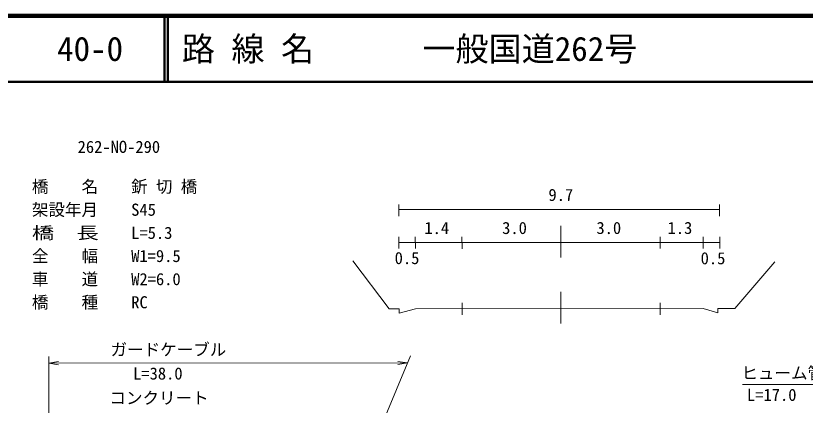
# Model space of a CAD drawing. Units: millimetres, scale not verified. Extents: x 40000 to 680000, y 20000 to 380000.
# Drawn here: x 155278 to 274591, y 321091 to 380000 of the extents above; entities that cross this region are included whole.
import ezdxf
from ezdxf.enums import TextEntityAlignment as Align

# ---------------------------------------------------------------- set-up
doc = ezdxf.new("R2010")
doc.units = ezdxf.units.MM
doc.header["$LTSCALE"] = 1000
for name, color, linetype, lineweight in [('M-STR-HTXT', 7, 'Continuous', 13), ('M-STR-STR1', 1, 'Continuous', 13), ('M-STR-STR3', 7, 'Continuous', 13), ('M-TTL', 7, 'Continuous', 13), ('M-TTL-LINE', 7, 'Continuous', 50)]:
    doc.layers.add(name, color=color, linetype=linetype, lineweight=lineweight)
doc.layers.add('M-TTL-TXT', color=7, linetype='Continuous')
doc.styles.add('ＭＳ ゴシック', font='')
doc.styles.get('ＭＳ ゴシック').set_extended_font_data('MS Gothic')

# ---------------------------------------------------------------- blocks, each defined once
blk = doc.blocks.new('open_arrow')
at = {"color": 0, "linetype": 'Continuous', "lineweight": -2}
blk.add_lwpolyline([(7.5, 1.25), (0, 0), (7.5, -1.25)], dxfattribs=at)

msp = doc.modelspace()

# ---------------------------------------------------------------- linework, layer by layer
at = {"layer": 'M-STR-HTXT'}
for p, q in [((213164, 351467), (213164, 349681)), ((261659, 351474), (261660, 349688)), ((213164, 350686), (261659, 350698)), ((237665, 348227), (237666, 343446)), ((213165, 346565), (213166, 344779)), ((215665, 346566), (215666, 344779)), ((222718, 346558), (222719, 344772)), ((252684, 346560), (252685, 344774)), ((259165, 346571), (259166, 344785)), ((261665, 346572), (261666, 344786)), ((213165, 345686), (261665, 345698)), ((211709, 335685), (206229, 342953)), ((263950, 335698), (269981, 342762)), ((237667, 338227), (237668, 333446)), ((222721, 336558), (222721, 334772)), ((252687, 336560), (252687, 334774)), ((211709, 335685), (213211, 335686)), ((213211, 335686), (213211, 335040)), ((215668, 335686), (213211, 335040)), ((215668, 335686), (259168, 335697)), ((259168, 335697), (261368, 335078)), ((261368, 335698), (263950, 335698)), ((261368, 335698), (261368, 335078)), ((261382, 335698), (261651, 335698))]:
    msp.add_line(p, q, dxfattribs=at)
at = {"layer": 'M-STR-STR3'}
for p, q in [((160274, 293249), (160265, 328467)), ((197713, 287306), (214939, 328578)), ((160266, 327467), (214481, 327480)), ((284398, 324212), (265112, 324206))]:
    msp.add_line(p, q, dxfattribs=at)
at = {"layer": 'M-TTL', "color": 2, "lineweight": 140}
msp.add_line((680000, 380000), (40000, 380000), dxfattribs=at)
at = {"layer": 'M-TTL-LINE'}
for p, q in [((177750, 380000), (177750, 370000)), ((178250, 380000), (178250, 370000)), ((40000, 370000), (680000, 370000))]:
    msp.add_line(p, q, dxfattribs=at)

# ---------------------------------------------------------------- block references
at = {"layer": 'M-STR-STR3', "xscale": 193, "yscale": 193}
msp.add_blockref('open_arrow', (160266, 327467), dxfattribs=at)
at = {"layer": 'M-STR-STR3', "xscale": 193, "yscale": 193, "rotation": 180}
msp.add_blockref('open_arrow', (214481, 327480), dxfattribs=at)

# ---------------------------------------------------------------- texts
at = {"layer": 'M-STR-HTXT', "style": 'ＭＳ ゴシック'}
for s, p in [('9.7', (235784, 351441)), ('1.4', (217035, 346437)), ('3.0', (228785, 346440)), ('3.0', (243035, 346443)), ('1.3', (253785, 346446)), ('0.5', (212538, 341890)), ('0.5', (258786, 341857))]:
    msp.add_text(s, height=1833, rotation=0.014, dxfattribs=at).set_placement(p, align=Align.BOTTOM_LEFT)
at = {"layer": 'M-STR-STR1', "style": 'ＭＳ ゴシック'}
for s, p in [('262-NO-290', (164623, 358705)), ('橋\u3000\u3000名', (157715, 352696)), ('釿 切 橋', (172715, 352700)), ('架設年月', (157716, 349196)), ('S45', (172716, 349200)), ('L=5.3', (172717, 345700)), ('全\u3000\u3000幅', (157718, 342196)), ('W1=9.5', (172718, 342200)), ('車\u3000\u3000道', (157719, 338696)), ('W2=6.0', (172719, 338700)), ('橋\u3000\u3000種', (157720, 335196)), ('RC', (172720, 335200))]:
    msp.add_text(s, height=1833, rotation=0.014, dxfattribs=at).set_placement(p, align=Align.BOTTOM_LEFT)
at = {"layer": 'M-STR-STR1', "style": 'ＭＳ ゴシック', "width": 1.35}
msp.add_text('橋  長', height=1833, rotation=0.014, dxfattribs=at).set_placement((157717, 345696), align=Align.BOTTOM_LEFT)
at = {"layer": 'M-STR-STR3', "style": 'ＭＳ ゴシック'}
for s, p in [('ガードケーブル', (169596, 328042)), ('ヒューム管φ400', (264945, 324494)), ('L=38.0', (173007, 324426)), ('L=17.0', (265792, 321193)), ('コンクリート', (169432, 320728))]:
    msp.add_text(s, height=1833, rotation=0.014, dxfattribs=at).set_placement(p, align=Align.BOTTOM_LEFT)
at = {"layer": 'M-TTL-TXT', "style": 'ＭＳ ゴシック'}
for s, p in [('路 線 名', (180380, 375000)), ('一般国道262号', (216734, 375000)), ('40-0', (161521, 375000))]:
    msp.add_text(s, height=3666, dxfattribs=at).set_placement(p, align=Align.MIDDLE_LEFT)

doc.saveas('drawing.dxf')
